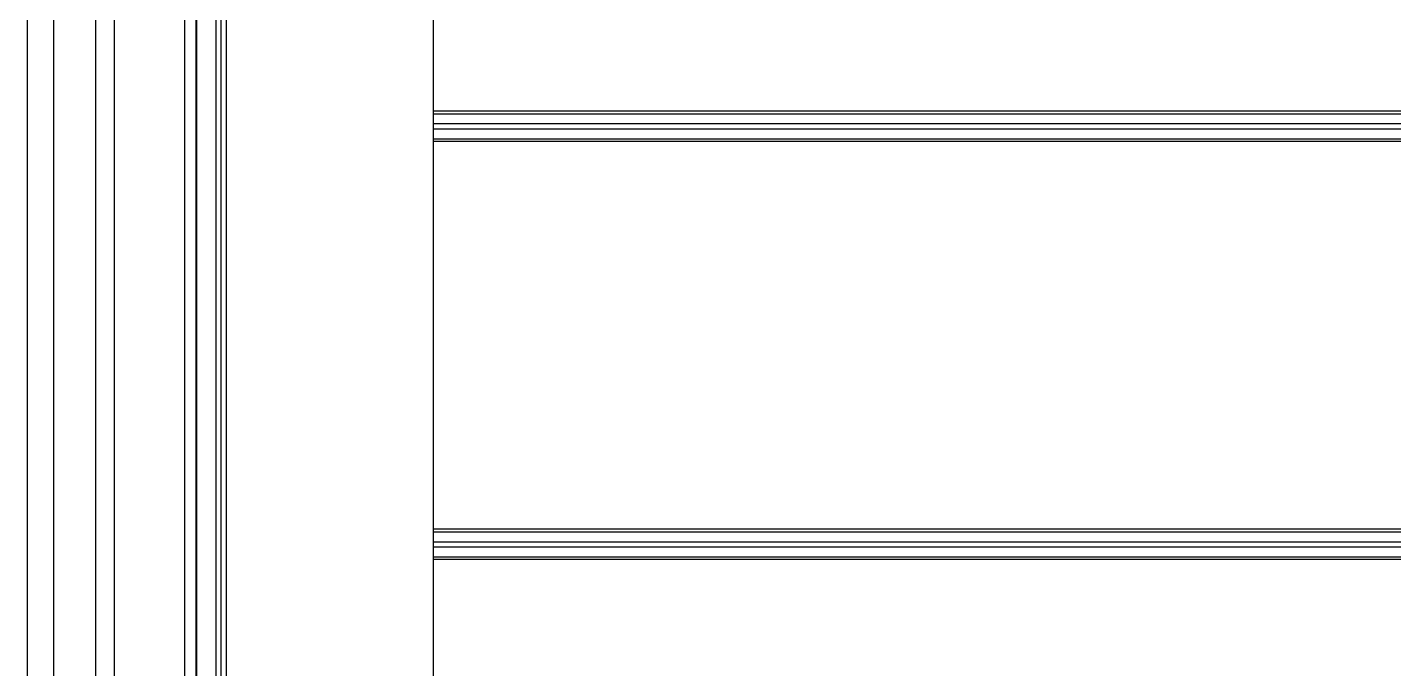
# Model space of a CAD drawing. Header units: millimetres. Extents: x 21899 to 38731, y -5425 to 3612.
# Drawn here: x 22137.6 to 22546.2, y 495.9 to 687.6 of the extents above; entities that cross this region are included whole.
import ezdxf

# ---------------------------------------------------------------- set-up
doc = ezdxf.new("R2010")
doc.units = ezdxf.units.MM

msp = doc.modelspace()

# ---------------------------------------------------------------- linework, layer by layer
at = {"color": 3, "linetype": 'Continuous'}
for p, q in [((22195.61, 544.44), (22195.61, 1441.84)), ((22259.11, 544.44), (22259.11, 898.59)), ((22195.61, 374.52), (22195.61, 544.44)), ((22259.11, 491.59), (22259.11, 544.44))]:
    msp.add_line(p, q, dxfattribs=at)
at = {"color": 7, "linetype": 'Continuous'}
for p, q in [((22137.61, 1144.53), (22137.61, 264.59)), ((22163.61, 1144.53), (22163.61, 374.52))]:
    msp.add_line(p, q, dxfattribs=at)
at = {"color": 9, "linetype": 'Continuous'}
for p, q in [((22145.48, 1144.53), (22145.48, 374.52)), ((22157.96, 1144.53), (22157.96, 374.52)), ((22184.61, 1144.53), (22184.61, 374.52)), ((22188.05, 1144.53), (22188.05, 374.52)), ((22188.2, 1144.53), (22188.2, 374.52)), ((22193.94, 1144.53), (22193.94, 374.52)), ((22197.11, 898.59), (22197.11, 544.44)), ((22336.81, 662.61), (22259.11, 662.61)), ((23181.61, 662.61), (22336.81, 662.61)), ((22259.11, 661.83), (22336.81, 661.83)), ((22259.11, 658.86), (22336.81, 658.86)), ((22336.81, 661.83), (23181.61, 661.83)), ((22336.81, 658.86), (23181.61, 658.86)), ((22259.11, 657.31), (22336.81, 657.31)), ((22259.11, 654.34), (22336.81, 654.34)), ((22336.81, 657.31), (23181.61, 657.31)), ((22336.81, 654.34), (23181.61, 654.34)), ((22336.81, 653.56), (22259.11, 653.56)), ((23181.61, 653.56), (22336.81, 653.56)), ((22197.11, 544.44), (22197.11, 374.52)), ((22336.81, 537.61), (22259.11, 537.61)), ((22259.11, 536.83), (22336.81, 536.83)), ((23181.61, 537.61), (22336.81, 537.61)), ((22336.81, 536.83), (23181.61, 536.83)), ((22259.11, 533.86), (22336.81, 533.86)), ((22259.11, 532.31), (22336.81, 532.31)), ((22336.81, 533.86), (23181.61, 533.86)), ((22336.81, 532.31), (23181.61, 532.31)), ((22259.11, 529.34), (22336.81, 529.34)), ((22336.81, 528.56), (22259.11, 528.56)), ((22336.81, 529.34), (23181.61, 529.34)), ((23181.61, 528.56), (22336.81, 528.56))]:
    msp.add_line(p, q, dxfattribs=at)

doc.saveas('drawing.dxf')
